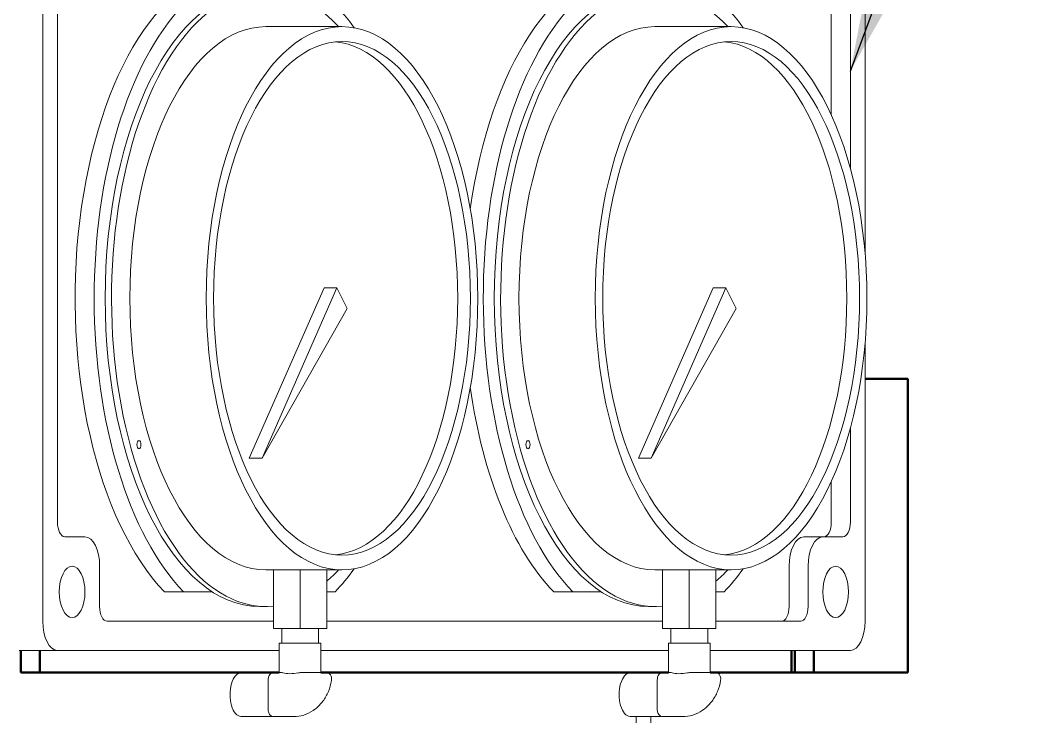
# Model space of a CAD drawing. Header units: inches. Extents: x 19 to 503, y 7 to 322.
# Drawn here: x 267.01 to 275.54, y 103.49 to 109.43 of the extents above; entities that cross this region are included whole.
import ezdxf

# ---------------------------------------------------------------- set-up
doc = ezdxf.new("R2010")
doc.units = ezdxf.units.IN
doc.header["$LTSCALE"] = 15
doc.header["$MEASUREMENT"] = 0
doc.layers.add('Symbol (ANSI)', color=7, linetype='Continuous', lineweight=25)
doc.layers.add('Visible (ANSI)', color=7, linetype='Continuous', lineweight=50)
doc.styles.add('MEMCOR Medium', font='arial.ttf')
doc.dimstyles.new('Default (ANSI)$7', dxfattribs={"dimscale": 15, "dimtxt": 0.15, "dimasz": 0.098425, "dimexe": 0.125, "dimexo": 0.0625, "dimgap": 0.031496, "dimtad": 0, "dimtih": 1, "dimtoh": 1, "dimdec": 4, "dimrnd": 1e-08, "dimzin": 3, "dimdsep": 46, "dimlunit": 5, "dimtxsty": 'MEMCOR Medium', "dimcen": 0.09, "dimdle": 0.393701, "dimclrd": 256, "dimclre": 256, "dimclrt": 256, "dimadec": 0, "dimazin": 1, "dimtfac": 0.8, "dimtofl": 0, "dimtmove": 0, "dimatfit": 3, "dimfxl": 1, "dimfrac": 1, "dimtolj": 1, "dimtzin": 4, "dimlwd": -1, "dimlwe": -1, "dimarcsym": 0})

msp = doc.modelspace()

# ---------------------------------------------------------------- linework, layer by layer
at = {"layer": 'Visible (ANSI)', "linetype": 'Continuous', "lineweight": 18}
for p, q in [((267.20195, 104.3062), (267.20195, 111.8062)), ((274.20195, 111.8062), (274.20195, 107.44106)), ((267.32697, 105.14995), (267.32697, 110.96245)), ((273.91455, 108.61793), (273.91455, 110.96245)), ((274.07693, 110.96245), (274.07693, 108.16337)), ((269.09984, 109.36867), (269.74936, 109.36867)), ((272.41231, 109.36867), (273.06183, 109.36867)), ((268.96049, 105.69492), (269.59691, 107.14455)), ((269.06874, 105.69492), (269.70517, 107.14455)), ((269.59691, 107.14455), (269.70517, 107.14455)), ((269.70517, 107.14455), (269.79356, 106.96778)), ((272.27295, 105.69492), (272.90938, 107.14455)), ((272.3812, 105.69492), (273.01763, 107.14455)), ((272.90938, 107.14455), (273.01763, 107.14455)), ((273.01763, 107.14455), (273.10602, 106.96778)), ((269.79356, 106.96778), (269.06874, 105.69492)), ((273.10602, 106.96778), (272.3812, 105.69492)), ((274.20195, 106.67127), (274.20195, 104.3062)), ((274.07693, 105.94896), (274.07693, 105.14995)), ((268.96049, 105.69492), (269.06874, 105.69492)), ((272.27295, 105.69492), (272.3812, 105.69492)), ((273.91455, 105.14995), (273.91455, 105.4944)), ((267.56132, 105.02495), (267.38947, 105.02495)), ((273.68019, 105.02495), (273.84257, 105.02495)), ((274.01443, 105.02495), (273.84257, 105.02495)), ((267.68632, 104.43124), (267.68632, 104.77495)), ((269.09984, 104.74367), (269.166, 104.74367)), ((269.3931, 104.74367), (269.166, 104.74367)), ((269.166, 104.74367), (269.166, 104.24367)), ((269.62019, 104.74367), (269.3931, 104.74367)), ((269.3931, 104.74367), (269.3931, 104.24367)), ((269.62019, 104.74367), (269.62019, 104.24367)), ((269.62019, 104.74367), (269.74936, 104.74367)), ((272.41231, 104.74367), (272.47846, 104.74367)), ((272.70556, 104.74367), (272.47846, 104.74367)), ((272.47846, 104.74367), (272.47846, 104.24367)), ((272.93266, 104.74367), (272.70556, 104.74367)), ((272.70556, 104.74367), (272.70556, 104.24367)), ((272.93266, 104.74367), (272.93266, 104.24367)), ((272.93266, 104.74367), (273.06183, 104.74367)), ((273.55519, 104.43124), (273.55519, 104.77495)), ((273.71757, 104.77495), (273.71757, 104.43124)), ((268.23903, 104.55624), (268.40141, 104.55624)), ((268.64541, 104.55624), (268.40141, 104.55624)), ((269.69002, 104.55624), (269.62019, 104.55624)), ((271.5515, 104.55624), (271.71388, 104.55624)), ((271.95788, 104.55624), (271.71388, 104.55624)), ((273.00248, 104.55624), (272.93266, 104.55624)), ((269.04572, 104.43117), (269.09984, 104.43117)), ((272.35818, 104.43117), (272.41231, 104.43117)), ((269.166, 104.30624), (267.74882, 104.30624)), ((269.166, 104.24367), (269.3931, 104.24367)), ((269.23612, 104.24367), (269.23612, 104.11867)), ((269.3931, 104.24367), (269.62019, 104.24367)), ((269.55008, 104.24367), (269.55008, 104.11867)), ((272.47846, 104.30624), (269.62019, 104.30624)), ((272.47846, 104.24367), (272.70556, 104.24367)), ((272.54858, 104.24367), (272.54858, 104.11867)), ((272.70556, 104.24367), (272.93266, 104.24367)), ((272.86254, 104.24367), (272.86254, 104.11867)), ((273.65507, 104.30624), (272.93266, 104.30624)), ((269.57059, 104.11867), (269.2156, 104.11867)), ((269.2156, 104.11867), (269.2156, 103.86867)), ((269.57059, 104.11867), (269.57059, 103.86867)), ((272.88306, 104.11867), (272.52806, 104.11867)), ((272.52806, 104.11867), (272.52806, 103.86867)), ((272.88306, 104.11867), (272.88306, 103.86867)), ((267.00219, 104.0562), (267.32695, 104.0562)), ((269.2156, 104.0562), (267.32695, 104.0562)), ((272.52806, 104.0562), (269.57059, 104.0562)), ((274.07695, 104.0562), (272.88306, 104.0562)), ((269.15433, 103.86643), (268.88887, 103.86643)), ((269.12099, 103.80617), (269.12099, 103.55617)), ((269.23174, 103.86867), (269.16724, 103.86867)), ((269.47309, 103.86867), (269.40972, 103.86867)), ((269.53366, 103.86867), (269.47309, 103.86867)), ((269.61782, 103.86867), (269.55724, 103.86867)), ((272.4668, 103.86643), (272.20133, 103.86643)), ((272.25299, 103.86643), (272.25299, 103.8687)), ((272.37799, 103.8687), (272.37799, 103.86643)), ((272.43346, 103.80617), (272.43346, 103.55617)), ((272.54421, 103.86867), (272.47971, 103.86867)), ((272.78555, 103.86867), (272.72218, 103.86867)), ((272.84612, 103.86867), (272.78555, 103.86867)), ((272.93028, 103.86867), (272.86971, 103.86867)), ((269.15433, 103.49591), (268.88887, 103.49591)), ((269.16724, 103.49367), (269.17544, 103.49367)), ((269.17544, 103.49367), (269.33163, 103.49367)), ((272.4668, 103.49591), (272.20133, 103.49591)), ((272.25299, 101.2437), (272.25299, 103.49591)), ((272.37799, 103.49591), (272.37799, 101.2437)), ((272.47971, 103.49367), (272.4879, 103.49367)), ((272.4879, 103.49367), (272.6441, 103.49367))]:
    msp.add_line(p, q, dxfattribs=at)
at = {"layer": 'Visible (ANSI)'}
for p, q in [((274.50879, 106.3687), (274.20195, 106.3687)), ((274.50879, 106.3687), (274.56741, 106.3687)), ((274.56741, 103.8687), (274.56741, 106.3687)), ((267.01474, 103.8687), (267.01474, 104.0562)), ((267.17712, 104.0562), (267.17712, 103.8687)), ((273.57712, 103.8687), (273.57712, 104.0562)), ((273.60474, 103.8687), (273.60474, 104.0562)), ((273.76712, 104.0562), (273.76712, 103.8687)), ((267.17712, 103.8687), (267.01474, 103.8687)), ((267.17712, 103.8687), (269.2156, 103.8687)), ((269.57059, 103.8687), (272.52806, 103.8687)), ((272.88306, 103.8687), (273.57712, 103.8687)), ((273.60474, 103.8687), (273.57712, 103.8687)), ((273.76712, 103.8687), (273.60474, 103.8687)), ((273.76712, 103.8687), (274.50879, 103.8687)), ((274.56741, 103.8687), (274.50879, 103.8687))]:
    msp.add_line(p, q, dxfattribs=at)
at = {"layer": 'Visible (ANSI)', "linetype": 'Continuous', "lineweight": 18}
for centre, major_axis, start_param, end_param in [((269.04572, 107.05617), (0, 2.8125), 5.6719299, 8.9488413), ((272.35818, 107.05617), (0, 2.8125), 5.6719299, 8.9488413), ((268.88334, 107.05617), (0, 2.8125), 0, 2.665656), ((269.09984, 107.05617), (0, -2.625), 2.6486674, 6.3336103), ((272.1958, 107.05617), (0, 2.8125), 0, 1.2977393), ((272.41231, 107.05617), (0, -2.625), 2.6486674, 6.3336103), ((269.04572, 107.05617), (0, -2.625), 3.1415927, 6.2831853), ((272.35818, 107.05617), (0, -2.625), 3.1415927, 6.2831853), ((269.09984, 107.05617), (0, -2.3125), 3.1415927, 6.2831853), ((272.41231, 107.05617), (0, -2.3125), 3.1415927, 6.2831853), ((269.64111, 107.05617), (0, -2.18642), 0.0495319, 3.0920608), ((272.95357, 107.05617), (0, -2.18642), 0.0495319, 3.0920608), ((272.1958, 107.05617), (0, 2.8125), 1.8438533, 2.665656), ((267.38947, 105.14995), (0, -0.125), 4.712389, 6.2831853), ((273.85205, 105.14995), (0, -0.125), 0, 1.5707963), ((274.01443, 105.14995), (0, -0.125), 0, 1.5707963), ((267.56132, 104.77495), (0, 0.25), 4.712389, 6.2831853), ((273.68019, 104.77495), (0, 0.25), 0, 1.5707963), ((273.84257, 104.77495), (0, 0.25), 0, 1.5707963), ((269.09984, 107.05617), (0, -2.625), 0.4076571, 0.4929253), ((269.04572, 107.05617), (0, -2.8125), 0.4759367, 0.6112555), ((272.41231, 107.05617), (0, -2.625), 0.4076571, 0.4929253), ((272.35818, 107.05617), (0, -2.8125), 0.4759367, 0.6112555), ((267.74882, 104.43124), (0, -0.125), 4.712389, 6.2831853), ((273.49269, 104.43124), (0, -0.125), 0, 1.5707963), ((273.65507, 104.43124), (0, -0.125), 0, 1.5707963), ((267.32695, 104.3062), (0, -0.25), 4.712389, 6.2831853), ((274.07695, 104.3062), (0, -0.25), 0, 1.5707963), ((268.88887, 103.68117), (0, 0.18526), 0, 3.1415927), ((272.20133, 103.68117), (0, 0.18526), 0, 3.1415927)]:
    msp.add_ellipse(centre, major_axis=major_axis, ratio=0.5, start_param=start_param, end_param=end_param, dxfattribs=at)
for centre, major_axis in [((269.74936, 107.05617), (0, 2.3125)), ((273.06183, 107.05617), (0, 2.3125)), ((269.74936, 107.05617), (0, 2.18642)), ((273.06183, 107.05617), (0, 2.18642)), ((268.0206, 105.80997), (0, -0.035)), ((271.33307, 105.80997), (0, -0.035)), ((267.45195, 104.5562), (0, 0.21875)), ((273.95195, 104.5562), (0, 0.21875))]:
    msp.add_ellipse(centre, major_axis=major_axis, ratio=0.5, dxfattribs=at)
for points, knots in [([(269.16724, 103.86867), (269.16291, 103.86867), (269.15859, 103.86789), (269.15049, 103.8651), (269.14679, 103.86302), (269.13971, 103.85775), (269.13663, 103.85443), (269.13076, 103.84655), (269.12838, 103.8419), (269.12467, 103.83245), (269.12337, 103.82763), (269.12158, 103.81785), (269.1211, 103.81289), (269.121, 103.80733), (269.12099, 103.80675), (269.12099, 103.80617)], [1.5707963, 1.5707963, 1.5707963, 1.5707963, 1.7413486, 1.7413486, 1.9269347, 1.9269347, 2.1622778, 2.1622778, 2.476437, 2.476437, 2.7905963, 2.7905963, 3.1047556, 3.1047556, 3.1415927, 3.1415927, 3.1415927, 3.1415927]), ([(269.23174, 103.86867), (269.23596, 103.86867), (269.24102, 103.86785), (269.26166, 103.86383), (269.28169, 103.85939), (269.30435, 103.85939), (269.327, 103.85939), (269.35306, 103.86383), (269.38936, 103.86785), (269.39965, 103.86867), (269.40972, 103.86867)], [2.0007518, 2.0007518, 2.0007518, 2.0007518, 2.07967253, 2.07967253, 2.27900016, 2.27900016, 2.27900016, 2.47832779, 2.47832779, 2.55724853, 2.55724853, 2.55724853, 2.55724853]), ([(269.53366, 103.86867), (269.53856, 103.86871), (269.543, 103.86862), (269.54681, 103.86862), (269.55063, 103.86862), (269.55415, 103.86871), (269.55724, 103.86867)], [1.11851794, 1.11851794, 1.11851794, 1.11851794, 1.17671806, 1.17671806, 1.17671806, 1.23491818, 1.23491818, 1.23491818, 1.23491818]), ([(269.61782, 103.86867), (269.62215, 103.86867), (269.62659, 103.86788), (269.63475, 103.86498), (269.63843, 103.86286), (269.64525, 103.8576), (269.64819, 103.85435), (269.65374, 103.8465), (269.65588, 103.84188), (269.65917, 103.83213), (269.66017, 103.82691), (269.66111, 103.81659), (269.66104, 103.81139), (269.66035, 103.80463), (269.66013, 103.80303), (269.65988, 103.80144)], [0, 0, 0, 0, 0.01407587, 0.01407587, 0.02852469, 0.02852469, 0.04605364, 0.04605364, 0.06970118, 0.06970118, 0.09563769, 0.09563769, 0.1215742, 0.1215742, 0.12968255, 0.12968255, 0.12968255, 0.12968255]), ([(272.47971, 103.86867), (272.47537, 103.86867), (272.47106, 103.86789), (272.46296, 103.8651), (272.45926, 103.86302), (272.45217, 103.85775), (272.44909, 103.85443), (272.44323, 103.84655), (272.44085, 103.8419), (272.43714, 103.83245), (272.43583, 103.82763), (272.43404, 103.81785), (272.43357, 103.81289), (272.43346, 103.80733), (272.43346, 103.80675), (272.43346, 103.80617)], [1.5707963, 1.5707963, 1.5707963, 1.5707963, 1.7413486, 1.7413486, 1.9269347, 1.9269347, 2.1622778, 2.1622778, 2.476437, 2.476437, 2.7905963, 2.7905963, 3.1047556, 3.1047556, 3.1415927, 3.1415927, 3.1415927, 3.1415927]), ([(272.54421, 103.86867), (272.54842, 103.86867), (272.55348, 103.86785), (272.57412, 103.86383), (272.59416, 103.85939), (272.61681, 103.85939), (272.63947, 103.85939), (272.66553, 103.86383), (272.70183, 103.86785), (272.71211, 103.86867), (272.72218, 103.86867)], [2.0007518, 2.0007518, 2.0007518, 2.0007518, 2.07967253, 2.07967253, 2.27900016, 2.27900016, 2.27900016, 2.47832779, 2.47832779, 2.55724853, 2.55724853, 2.55724853, 2.55724853]), ([(272.84612, 103.86867), (272.85102, 103.86871), (272.85546, 103.86862), (272.85928, 103.86862), (272.8631, 103.86862), (272.86662, 103.86871), (272.86971, 103.86867)], [1.11851794, 1.11851794, 1.11851794, 1.11851794, 1.17671806, 1.17671806, 1.17671806, 1.23491818, 1.23491818, 1.23491818, 1.23491818]), ([(272.93028, 103.86867), (272.93462, 103.86867), (272.93905, 103.86788), (272.94721, 103.86498), (272.95089, 103.86286), (272.95772, 103.8576), (272.96065, 103.85435), (272.9662, 103.8465), (272.96835, 103.84188), (272.97164, 103.83213), (272.97264, 103.82691), (272.97357, 103.81659), (272.9735, 103.81139), (272.97281, 103.80463), (272.9726, 103.80303), (272.97235, 103.80144)], [0, 0, 0, 0, 0.01407587, 0.01407587, 0.02852469, 0.02852469, 0.04605364, 0.04605364, 0.06970118, 0.06970118, 0.09563769, 0.09563769, 0.1215742, 0.1215742, 0.12968255, 0.12968255, 0.12968255, 0.12968255]), ([(269.35868, 103.49452), (269.38799, 103.49679), (269.417, 103.50356), (269.47228, 103.5255), (269.49854, 103.54068), (269.54648, 103.57819), (269.56817, 103.60052), (269.60559, 103.65071), (269.62133, 103.67855), (269.64591, 103.73783), (269.65475, 103.76926), (269.65988, 103.80144)], [3.2084134, 3.2084134, 3.2084134, 3.2084134, 3.4727754, 3.4727754, 3.7371375, 3.7371375, 4.0014996, 4.0014996, 4.2658617, 4.2658617, 4.5302237, 4.5302237, 4.5302237, 4.5302237]), ([(272.67115, 103.49452), (272.70046, 103.49679), (272.72947, 103.50356), (272.78475, 103.5255), (272.811, 103.54068), (272.85895, 103.57819), (272.88063, 103.60052), (272.91806, 103.65071), (272.93379, 103.67855), (272.95837, 103.73783), (272.96721, 103.76926), (272.97235, 103.80144)], [3.2084134, 3.2084134, 3.2084134, 3.2084134, 3.4727754, 3.4727754, 3.7371375, 3.7371375, 4.0014996, 4.0014996, 4.2658617, 4.2658617, 4.5302237, 4.5302237, 4.5302237, 4.5302237]), ([(269.12099, 103.55617), (269.12099, 103.55119), (269.12138, 103.54622), (269.12297, 103.5364), (269.12417, 103.53157), (269.12762, 103.52207), (269.12985, 103.51741), (269.1361, 103.50832), (269.14016, 103.50381), (269.1499, 103.49749), (269.1548, 103.49533), (269.16252, 103.49389), (269.16488, 103.49367), (269.16724, 103.49367)], [3.1415927, 3.1415927, 3.1415927, 3.1415927, 3.4557519, 3.4557519, 3.7699112, 3.7699112, 4.0840704, 4.0840704, 4.3982297, 4.3982297, 4.6193845, 4.6193845, 4.712389, 4.712389, 4.712389, 4.712389]), ([(272.43346, 103.55617), (272.43346, 103.55119), (272.43384, 103.54622), (272.43544, 103.5364), (272.43664, 103.53157), (272.44009, 103.52207), (272.44232, 103.51741), (272.44857, 103.50832), (272.45263, 103.50381), (272.46236, 103.49749), (272.46727, 103.49533), (272.47498, 103.49389), (272.47734, 103.49367), (272.47971, 103.49367)], [3.1415927, 3.1415927, 3.1415927, 3.1415927, 3.4557519, 3.4557519, 3.7699112, 3.7699112, 4.0840704, 4.0840704, 4.3982297, 4.3982297, 4.6193845, 4.6193845, 4.712389, 4.712389, 4.712389, 4.712389]), ([(269.35868, 103.49452), (269.35697, 103.49439), (269.3552, 103.49428), (269.3516, 103.49408), (269.34976, 103.494), (269.34607, 103.49386), (269.34423, 103.49381), (269.34056, 103.49373), (269.33873, 103.4937), (269.33513, 103.49367), (269.33335, 103.49367), (269.33163, 103.49367)], [0, 0, 0, 0, 0.012963359, 0.012963359, 0.025926717, 0.025926717, 0.038890076, 0.038890076, 0.051853435, 0.051853435, 0.064816794, 0.064816794, 0.064816794, 0.064816794]), ([(272.67115, 103.49452), (272.66944, 103.49439), (272.66767, 103.49428), (272.66406, 103.49408), (272.66222, 103.494), (272.65854, 103.49386), (272.6567, 103.49381), (272.65302, 103.49373), (272.65119, 103.4937), (272.64759, 103.49367), (272.64582, 103.49367), (272.6441, 103.49367)], [0, 0, 0, 0, 0.012963359, 0.012963359, 0.025926717, 0.025926717, 0.038890076, 0.038890076, 0.051853435, 0.051853435, 0.064816794, 0.064816794, 0.064816794, 0.064816794])]:
    msp.add_open_spline(points, degree=3, knots=knots, dxfattribs=at)

# ---------------------------------------------------------------- leaders
at = {"layer": 'Symbol (ANSI)', "annotation_type": 0, "has_hookline": 1, "hookline_direction": 0, "text_width": 22.25443}
msp.add_leader([(274.07693, 108.99016), (278.74024, 121.5676), (280.21661, 121.5676)], dimstyle='Default (ANSI)$7', override={"dimtad": 0}, dxfattribs=at)

doc.saveas('drawing.dxf')
